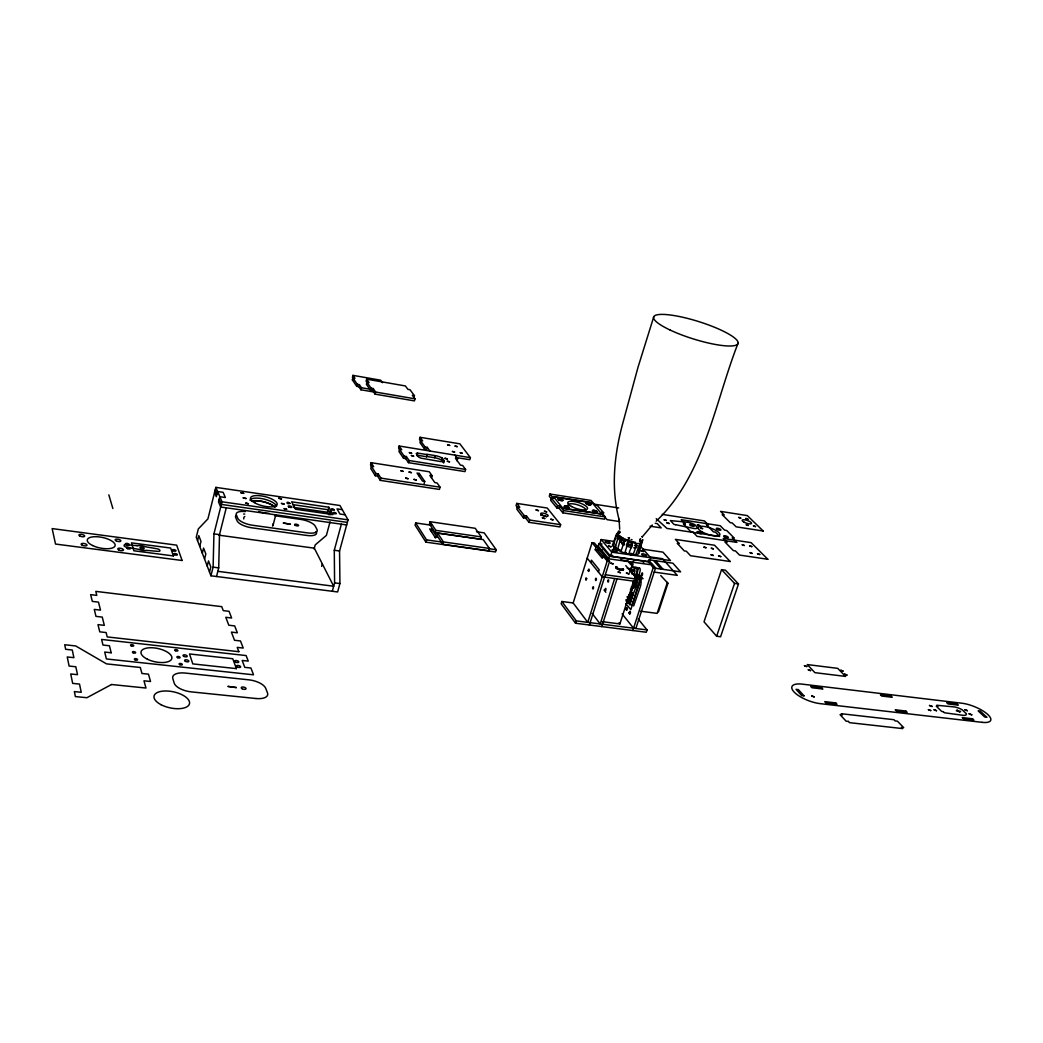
<?xml version="1.0" encoding="UTF-8"?>
<svg xmlns="http://www.w3.org/2000/svg" width="1043" height="1043" viewBox="0 0 1043 1043"><rect width="100%" height="100%" fill="white"/><g stroke="black" fill="none" stroke-linecap="round" stroke-linejoin="round"><path stroke-width="1.5" d="M618.004 537.132A13.468 3.885 17 0 1 617.86 536.936L617.534 535.711L617.964 536.858M630.454 597.078L629.776 596.413M628.668 600.351L628.342 599.634M628.368 541.617L624.809 553.025L627.743 553.846M216.527 576.505L218.717 567.874L219.499 534.616L226.266 507.811M210.921 575.788L213.111 567.144L213.945 533.86L222.003 501.787L215.849 487.368L339.953 505.516L348.049 519.87L339.562 550.991L339.927 583.558L337.632 591.955L210.921 575.788L196.253 537.249L198.326 528.918L207.922 518.879L215.849 487.368M630.272 596.935L630.285 597.795M631.941 595.749L631.563 596.531L632.084 595.357M641.002 541.656L641.002 541.369M631.093 594.197L630.963 593.076M628.199 600.142L627.951 599.751M630.624 599.699L630.441 598.499M628.408 597.078L628.512 597.743M628.082 599.542L628.76 600.273L627.951 599.595M632.723 595.11L632.645 595.279M628.707 596.048L628.968 597.039M628.864 596.257L629.307 596.622M630.533 597.795A2.581 1.147 -82.7 0 1 630.259 597.587L629.789 596.961M629.451 602.45L629.894 601.576L629.294 602.267L628.851 600.22L628.512 601.303C631.002 605.344 629.033 598.147 628.942 601.785M629.672 596.765L629.985 598.056M632.827 554.667C634.6 551.877 638.824 539.44 633.127 542.556M197.544 540.652L198.796 535.646L200.986 541.343L199.734 546.389M202.316 553.168L203.581 548.096L205.836 553.963L204.558 559.061M207.205 566.049L208.509 560.912L210.829 566.949L209.526 572.112M629.437 596.779L632.827 587.796A2.594 1.16 -82.6 0 1 633.323 586.935A5.176 2.308 -82.5 0 0 634.978 581.785A2.594 1.16 -82.4 0 1 635.161 580.56M273.11 525.085L275.743 514.968M382.533 382.69L380.747 380.213L352.977 375.363L352.443 377.37L353.76 379.3M375.011 392.207L360.917 389.782L358.805 386.692L356.732 386.34L352.365 379.913L352.899 377.892L354.959 378.244L352.977 375.363M640.558 542.125A2.464 0.808 -50.8 0 1 640.884 541.956L641.51 542.79L637.703 554.746M635.643 578.787L637.69 571.069A2.594 1.16 -82.3 0 0 637.429 567.887M637.938 579.1L639.998 571.395A2.594 1.16 -82.3 0 0 639.737 568.213M356.732 386.34L357.28 384.306L352.899 377.892M314.099 548.983L315.195 544.928L326.394 535.398L330.07 521.787M358.805 386.692L359.353 384.658L357.28 384.306M328.871 514.734L327.515 512.269L328.871 507.237L291.701 501.826L295.469 509.206L332.926 514.603L328.871 507.237M360.917 389.782L361.465 387.748L359.353 384.658M366.654 379.183L366.106 381.243L371.099 388.179L373.211 388.544L375.676 392.064L414.997 398.83L414.423 400.89L375.102 394.15L372.651 390.63L370.539 390.265L366.393 384.306L366.953 382.246L369.053 382.612L366.654 379.183L405.375 385.949L407.93 389.365L409.99 389.73L414.449 395.675L413.875 397.735M321.648 566.375L322.326 563.898M370.539 390.265L371.099 388.179M372.651 390.63L373.211 388.544M375.102 394.15L375.676 392.064M332.3 591.264L334.594 582.868L334.281 550.274L341.374 524.173M432.076 475.764L429.299 471.775L371.112 462.675L370.513 464.878L375.91 473.509L375.297 475.738L377.592 476.09L380.291 480.367L439.429 489.415L440.055 487.198L437.095 482.948L434.853 482.609L429.859 475.425L432.076 475.764L431.463 477.955M377.592 476.09L378.205 473.861L375.91 473.509M380.291 480.367L380.904 478.124L378.205 473.861M399.156 445.987L398.569 448.099L404.149 456.169L406.34 456.508L409.078 460.524L465.595 469.467L464.982 471.592L408.478 462.675L405.74 458.659L403.55 458.307L398.961 451.528L399.547 449.403L401.724 449.742L399.156 445.987L470.393 457.668L469.793 459.715L455.804 457.473M638.733 553.285L642.827 539.609L642.149 540.391M403.55 458.307L404.149 456.169M405.74 458.659L406.34 456.508M408.478 462.675L409.078 460.524M470.393 457.668L459.859 443.823L420.055 437.304L419.482 439.351L425.14 447.004L427.239 447.343L429.977 451.15M416.731 455.152L417.33 453.027L427.2 454.605L426.6 456.73L416.731 455.152L417.252 455.895L417.33 453.027M427.239 447.343L426.652 449.416L424.553 449.077L425.14 447.004M640.585 538.631L639.698 541.395M418.647 475.608L419.26 473.418L417.031 473.066L422.48 481.058L424.736 481.41L424.11 483.613M426.6 456.73L426.978 454.292L435.244 455.622A7.236 2.216 15.8 0 1 442.31 458.112L444.253 460.784L443.757 462.518M636.152 543.69L638.811 543.455M431.867 525.294L415.701 522.947L415.062 525.177L425.896 542.138L495.542 551.956L496.207 549.739L484.2 532.869L476.455 531.747M426.378 456.417L434.644 457.734L435.244 455.622M443.653 462.909L441.711 460.224L442.31 458.112M430.12 521.722L429.468 524.016L435.153 532.673L480.64 539.192L481.305 536.91L475.23 528.293L430.12 521.722L435.818 530.365L481.305 536.91M425.896 542.138L426.548 539.883L415.701 522.947M431.32 531.487L431.958 529.27L429.664 528.944L435.609 538.071M435.153 532.673L435.818 530.365M456.977 460.81L457.59 458.711L454.787 454.944M437.591 533.064L436.926 535.385L442.754 544.277L488.763 550.756L489.441 548.449L483.209 539.596L437.591 533.064L443.431 541.93L489.441 548.449M442.754 544.277L443.431 541.93M630.898 599.529L630.924 598.395M632.045 574.08L632.984 569.478L631.536 573.011M516.741 503.391L519.753 507.263L517.484 506.924L516.806 509.18L523.469 517.823L525.75 518.162L528.97 522.334L559.948 526.937L560.652 524.681L547.223 508.032L516.741 503.391L516.063 505.633L517.576 507.576M523.469 517.823L524.16 515.555L517.484 506.924M525.75 518.162L526.441 515.894L524.16 515.555M528.97 522.334L529.661 520.053L526.441 515.894M618.199 533.455L619.998 532.36M602.919 514.994L603.61 512.765L597.013 505.151L594.823 504.812L591.029 500.431L549.961 494.03L549.283 496.272L551.982 499.571M549.961 494.03L553.572 498.424L551.343 498.085L550.665 500.327L556.91 507.967L559.165 508.306L562.881 512.843L604.614 519.179L605.318 516.937L601.407 512.426L600.716 514.655M553.598 496.755L592.15 502.752L553.598 496.755L562.894 508.28L601.941 514.069L562.894 508.28M556.91 507.967L557.601 505.699L551.343 498.085M559.165 508.306L559.856 506.051L557.601 505.699M562.881 512.843L563.572 510.562L559.856 506.051M573.168 602.971L592.059 542.66L595.97 547.406L595.24 549.752L602.28 558.318L603.023 555.945L607.209 561.004L587.77 622.358L573.168 602.971L561.864 601.485L561.147 603.78L575.54 623.232L646.282 632.241L647.025 629.933L638.264 619.086M590.69 562.503L591.433 560.169L599.203 569.778L598.46 572.138M598.93 543.586L598.147 546.037L608.682 558.735L609.477 556.245L598.93 543.586L602.033 544.029M603.623 557.431L597.574 550.091L598.317 547.744L595.97 547.406M612.776 541.252L601.172 539.544L599.947 543.455L610.52 556.128L649.398 561.721L650.663 557.796L640.702 546.441M575.54 623.232L576.284 620.898L561.864 601.485M653.726 316.889L638.016 367.253L622.788 423.249C614.249 454.735 610.742 487.876 619.112 519.74M612.593 544.824L616.609 533.833C619.412 530.652 610.663 546.519 614.835 548.11L618.538 536.65L619.555 536.128L620.754 537.21A1.877 1.356 84.6 0 1 620.937 537.627L617.443 549.791L618.382 550.326M617.339 533.729L618.473 531.239A2.425 1.082 -71.3 0 1 618.877 530.939L619.842 531.382L619.464 533.182M610.52 556.128L611.772 552.164L601.172 539.544M589.386 624.992L609.568 561.343L594.38 542.999L592.059 542.66M624.548 553.025L620.924 551.578L624.796 540.013M614.653 578.578L600.194 623.949L592.163 613.453M628.799 539.7L629.424 537.732M601.785 626.582L617 578.904M632.619 554.68C622.163 556.441 640.519 539.596 627.325 541.617M738.105 343.134C714.742 402.715 704.56 475.152 656.203 521.187M629.633 572.294L630.467 569.674A5.189 2.308 -82.3 0 1 633.831 567.223A5.189 2.308 -82.3 0 1 634.183 574.08L633.766 575.397M630.611 570.182L633.596 560.886M640.832 544.459L641.784 541.526M629.477 596.779L629.098 597.665M630.311 597.808L629.946 598.682M632.84 554.667L635.748 554.628L640.571 542.086M601.863 621.615L619.881 623.936L633.909 580.364M627.43 598.226A5.176 2.295 -82.6 0 0 629.75 595.331L634.379 580.964M635.226 578.344L636.491 574.406A5.189 2.308 -82.3 0 0 636.595 568.37A5.189 2.308 -82.3 0 0 633.883 567.809M630.976 594.601L630.207 594.888L630.872 592.972M631.263 595.123C630.194 596.831 632.371 593.324 631.224 595.123M631.302 598.082L630.859 597.131L630.624 598.421M625.8 565.606L637.247 579.191L636.491 581.538L602.215 576.792L587.196 558.174M630.689 600.924L631.732 597.678M626.204 599.751L629.855 603.884L632.619 595.214M637.716 575.254L637.951 575.567A8.461 3.768 -82.5 0 1 637.104 589.191L632.019 604.914L629.803 604.614L633.049 594.575L630.885 591.955A1.721 0.769 -82.6 0 0 630.48 589.491M633.049 594.575L635.265 588.943A8.461 3.768 -82.5 0 0 635.604 574.706M633.649 605.944L640.506 586.218A8.135 3.637 -82.5 0 0 640.728 578.409L637.821 574.98M632.801 630.52L653.244 567.561L648.85 562.516L651.145 562.842L655.552 567.887L635.852 628.512M667.155 582.359L667.937 583.311L658.459 611.915M721.56 569.647L704.025 621.824L716.632 636.243L720.583 636.751L738.496 583.963L725.472 570.208L721.56 569.647L734.533 583.389L738.496 583.963M716.632 636.243L734.533 583.389M632.514 569.96L633.948 570.156M613.154 544.746L613.792 543.885M632.058 596.101L633.284 592.919M629.268 596.622L629.464 595.801M630.102 597.639L630.259 596.818M631.015 598.552L630.911 597.561M660.754 575.54L667.937 583.311M629.138 597.665L628.473 597.73M640.571 611.211L657.142 613.375L667.351 582.581M642.488 536.61L652.266 525.007M612.424 544.915L612.515 545.593M629.112 597.026L629.242 596.948A1.63 0.717 -82.7 0 1 628.968 597.509M613.858 548.057L615.8 547.34M613.949 547.771L615.891 547.197M614.014 547.94L615.044 547.51M639.476 552.803L638.642 551.46M625.07 539.818L625.917 539.609A2.49 2.203 38.5 0 1 626.647 539.713L628.316 541.252M329.627 513.782L330.044 514.76M330.305 511.266L330.879 512.309M630.454 600.077L630.063 599.386M629.711 598.995L629.294 597.887L629.477 598.591M628.733 597.678L628.46 596.87M637.495 545.724L635.63 545.867M637.495 554.798L635.8 554.628M636.869 547.679L634.796 547.823M637.547 545.541L635.474 545.698M615.174 547.588L615.957 547.471M636.1 543.729L634.574 543.677M633.714 547.797L633.935 547.81A13.585 4.511 16 0 0 634.574 547.823M632.214 545.672L627.99 545.085M956.288 710.844L960.642 711.365M576.284 620.898L647.025 629.933M213.111 567.144L218.717 567.874M334.594 582.868L339.927 583.558M217.844 571.329L333.682 586.231L314.321 548.175L218.808 535.163M628.46 599.738L628.173 600.885L628.473 599.934M628.603 601.237L629.62 602.385M629.398 601.524L628.799 600.755L629.385 601.655M213.945 533.86L219.499 534.616M334.281 550.274L339.562 550.991M630.885 591.955L633.427 594.627M628.46 595.162L629.75 595.331M640.728 578.409L643.023 578.735L640.102 575.306M605.318 574.745L637.247 579.191M426.548 539.883L443.001 542.217M488.333 548.618L496.207 549.739M627.234 568.266L631.797 568.917M654.13 572.072L677.285 575.358L662.474 558.696L650.428 556.949M630.467 569.674L632.332 569.934M633.14 570.69L634.718 570.912M634.183 574.08L636.491 574.406M632.527 545.489L632.032 545.411M605.944 558.422L649.463 564.563L650.258 562.099L609.477 556.245M347.358 522.4L221.351 504.408L219.173 499.31M607.209 561.004L609.568 561.343M653.244 567.561L655.552 567.887M434.814 536.819L437.108 537.145L431.958 529.27M654.835 568.187L680.636 571.864L672.878 563.207L648.876 559.752M346.667 524.929L220.686 507.015L218.522 501.905L219.825 496.703L225.379 497.511L223.137 492.335L217.622 491.527L216.331 496.703L214.532 492.439M274.817 515.724L300.593 519.388A12.725 4.511 14.3 0 1 315.247 526.167L316.955 529.427A12.777 4.537 14.3 0 1 307.476 532.895L252.589 525.255A12.959 4.628 13.7 0 1 237.791 518.306L236.357 515.033A12.92 4.602 13.7 0 1 245.379 511.565M602.254 549.974L599.334 549.544L607.248 559.113M595.24 549.752L597.574 550.091M611.772 552.164L670.519 560.586L662.957 552.138L642.371 549.126M293.474 507.354L327.515 512.269M345.194 514.812L339.927 514.043L337.045 508.893L342.287 509.662M603.023 555.945L605.383 556.284M222.003 501.787L348.049 519.87M292.588 504.59L328.193 509.753L330.892 514.681M529.661 520.053L560.652 524.681M601.407 512.426L603.61 512.765M655.213 523.286L657.259 523.599L661.21 527.888L650.076 526.207M563.572 510.562L605.318 516.937M619.855 521.604L607.13 519.675L603.402 515.372M662.253 514.382L704.442 520.926L708.366 524.942L706.385 524.642L713.425 531.852L715.42 532.165L719.592 536.441L666.999 528.436L656.216 518.671M593.61 504.069L618.682 507.954M380.904 478.124L440.055 487.198M417.852 453.77L416.222 453.509L418.751 457.147L420.916 458.151L439.963 461.475A7.288 2.229 15.8 0 0 444.253 460.784M627.586 542.295L632.671 543.455M457.59 458.711L455.465 458.359L460.484 465.126L462.623 465.465L465.595 469.467M631.536 545.333L626.452 544.094M352.365 379.913L354.411 380.265M414.449 395.675L412.376 395.31L414.997 398.83M361.465 387.748L370.865 389.365M628.929 554.107L627.769 553.859M627.599 545.007L626.439 544.746M631.615 547.536L627.886 546.519A11.669 3.729 20.3 0 1 626.752 546.141L626.387 545.984M633.284 542.086L627.417 540.274M632.071 539.766L631.145 539.544M627.977 544.55L626.96 544.25M628.603 542.582L627.325 542.217M617.352 549.765L614.849 548.266M625.448 541.095L620.885 539.244L622.032 539.883M624.183 544.12L622.084 543.403M628.903 537.94L628.16 537.693L629.151 538.019M625.096 541.434L621.38 539.739M624.236 543.312L621.98 542.321M620.924 551.578L618.395 550.339M624.183 545.072L621.876 543.898M625.604 539.479L623.897 538.631A12.177 4.055 20 0 1 622.919 538.097M621.354 542.008L620.207 541.382L622.189 542.425M622.071 537.601L622.958 538.097M613.193 546.089L612.606 545.685M621.876 537.497L618.734 535.098A13.481 3.872 17 0 1 618.525 534.811L618.16 533.912M621.198 539.635L620.311 539.101M618.994 538.149L618.121 537.054M619.047 537.966L618.199 537.158M957.083 709.788L959.847 712.434M617.912 539.687L617.065 538.605M641.732 536.558L642.358 537.236M639.894 539.309L640.441 540A13.481 4.628 18.8 0 1 640.65 540.326L640.858 540.769M663.1 569.322L656.282 561.564L654.209 561.264L661.027 569.022M648.277 560.443L649.398 561.721M592.15 502.752L601.889 514.251M630.194 561.708L633.036 565.045L630.924 564.745L629.033 562.516M637.977 575.619L640.676 579.165L630.806 609.634L625.878 603.78M630.663 592.111L632.593 594.627M630.754 592.437L632.553 594.627M629.829 594.927L631.81 597.6L629.75 595.084M627.299 596.765L630.611 601.303L627.234 596.935M626.752 600.168L629.659 603.741M626.126 600.09L629.803 604.614M604.053 590.051L605.84 592.294M622.149 613.897L633.544 628.212M618.968 622.762L619.881 623.936M629.437 598.591L629.842 598.539A1.63 0.73 -82.7 0 0 630.037 597.965L629.62 597.9M420.055 437.304L422.624 440.889L420.538 440.55L419.964 442.61L424.553 449.077M419.26 473.418L424.736 481.41M629.464 595.331L629.594 596.257A2.581 1.147 -82.7 0 1 627.977 597.274M371.112 462.675L373.655 466.664L371.373 466.312L370.773 468.529L375.297 475.738M316.068 531.526L316.277 531.943A12.764 4.563 14.3 0 1 306.798 535.437L251.924 527.823A12.959 4.654 13.7 0 1 237.126 520.874L235.705 517.602A12.907 4.615 13.7 0 1 236.513 515.086M215.197 489.936L216.97 494.121M108.824 494.851L112.866 508.528M619.06 519.231L619.685 529.205M540.756 515.372A3.885 1.239 17 0 1 546.519 516.872M622.384 568.917A2.96 0.978 17.9 0 1 619.333 569.243A2.96 0.978 17.9 0 1 616.908 567.183M623.192 568.904A4.081 1.356 17.9 0 1 619.359 569.752A4.081 1.356 17.9 0 1 616.1 566.753M623.258 568.813A4.12 1.369 17.9 0 1 619.32 569.661A4.12 1.369 17.9 0 1 616.152 566.623M633.049 582.489A2.594 1.147 -82.5 0 1 632.632 584.015M634.001 580.586A4.615 2.047 -82.5 0 1 631.497 586.961M634.47 580.651A4.615 2.06 -82.5 0 1 633.662 585.358A4.615 2.06 -82.5 0 1 631.471 586.935M634.926 580.364A5.619 2.49 -82.5 0 1 633.975 585.892A5.619 2.49 -82.5 0 1 631.419 587.952M634.77 577.274A5.606 2.503 -82.5 0 1 635.461 584.993A5.606 2.503 -82.5 0 1 631.563 587.222M630.559 589.634A1.721 0.769 -82.6 0 1 631.341 590.116A1.721 0.769 -82.6 0 1 631.263 592.007M626.308 601.224A4.302 1.903 -82.7 0 0 628.642 602.776L630.48 603.01A4.302 1.917 -82.7 0 1 628.355 602.28M568.148 505.386A9.283 2.868 17.3 0 1 577.235 504.708A9.283 2.868 17.3 0 1 585.866 510.457M628.381 561.056A8.279 2.699 17.9 0 1 620.976 559.569M434.644 457.734A7.236 2.216 15.8 0 1 441.711 460.224M643.831 562.712A2.621 0.847 18.1 0 1 643.231 562.698M622.488 568.957A2.96 0.978 17.9 0 1 619.125 568.878A2.96 0.978 17.9 0 1 616.934 566.975M614.757 549.087A10.586 3.429 17.9 0 1 615.905 548.475M612.671 555.554A2.634 0.86 17.8 0 1 612.202 555.358M635.722 568.487A2.594 1.16 -82.3 0 1 637.247 567.666M633.466 582.476A1.93 0.86 -82.5 0 1 632.566 584.393M637.938 568.996A2.594 1.16 -82.3 0 1 639.542 567.992M636.765 585.058A5.176 2.308 -82.5 0 1 635.617 587.248A2.594 1.16 -82.6 0 0 635.291 587.744M631.51 597.313A2.581 1.147 -82.7 0 1 631.302 597.561M626.621 540.026A11.669 3.846 20.1 0 1 625.526 539.531M620.572 541.356A14.902 4.276 16.9 0 1 620.05 541.056M635.278 545.698A13.598 4.524 16.1 0 1 634.626 545.685M620.598 539.257A14.902 4.537 15.9 0 1 620.077 538.931M631.875 553.546A10.886 3.507 17.9 0 1 629.894 553.351M626.256 552.581A10.886 3.507 17.9 0 1 625.513 552.36M621.211 550.717A10.886 3.507 17.9 0 1 618.277 549.074M615.592 545.932A10.886 3.507 17.9 0 1 615.67 545.424M243.619 514.003A12.907 4.615 13.7 0 1 244.727 514.095M273.044 523.886A15.123 5.398 13.8 0 1 272.497 526.115M243.775 518.984A15.123 5.398 13.8 0 1 244.792 516.481M269.003 513.286A15.15 5.306 13.8 0 1 258.69 511.539M251.298 500.979A15.15 5.306 13.8 0 1 274.726 506.833M249.942 500.158A13.742 4.785 13.9 0 1 263.879 499.049A13.742 4.785 13.9 0 1 276.525 506.403M251.767 501.109A13.728 4.798 13.9 0 1 264.335 501.879A13.728 4.798 13.9 0 1 275 507.289M610.963 546.78L608.46 546.05L610.963 546.78M626.113 609.086C626.726 612.163 628.59 605.905 626.491 610.207C625.383 607.574 628.655 606.348 626.113 609.008M629.164 612.893C629.907 616.191 631.432 609.047 629.803 614.001C628.016 612.15 631.732 609.529 629.164 612.893M713.321 555.476L711.078 554.798L713.321 555.476M713.373 548.827L711.157 548.162L713.347 548.931M336.368 513.521C332.235 515.086 332.587 510.196 336.368 513.521M334.321 509.831C330.149 511.357 330.618 506.559 334.321 509.831M705.955 547.718L703.738 547.053L705.955 547.758M702.617 528.645L700.244 527.927L702.604 528.605M641.575 574.406C642.644 578.578 643.049 569.322 641.575 574.406M699.644 525.568L697.285 524.812L699.644 525.607M607.678 581.186C608.812 584.81 609.047 576.688 607.678 581.186M596.44 578.995C595.397 583.884 594.979 575.814 596.44 578.995M604.953 589.777C606.139 593.363 606.322 585.11 604.953 589.777M586.635 578.63C585.605 583.441 585.214 575.488 586.635 578.63M588.187 570.56C589.399 574.067 589.438 565.841 588.187 570.56M592.554 588.096C593.676 591.733 593.962 583.467 592.554 588.096M290.371 524.238L283.188 523.025L290.358 524.199M289.993 503.404C285.925 505.021 285.991 500.079 289.993 503.404M669.202 523.521L666.816 522.804L669.202 523.521M286.669 509.206L283.905 508.58L286.616 509.349M666.321 520.444L663.948 519.714L666.321 520.483M284.074 504.017L281.323 503.378L284.074 504.069M281.506 498.88L278.781 498.254L281.506 498.88M846.942 675.056L844.491 674.182L846.942 675.056M643.44 551.538L640.95 550.847L643.44 551.538M462.192 453.21L460.028 452.636L462.192 453.249M843.031 671.027L840.58 670.219L843.005 671.118M236.331 687.506L227.882 686.398L236.292 687.637M457.212 446.639L455.074 446.052L457.212 446.639M454.592 451.984L452.427 451.463L454.592 451.984M971.789 714.833L969.103 713.803L971.789 714.833M449.52 461.827L447.095 461.175L449.507 461.788M628.942 573.859L626.465 573.063L628.942 573.859M967.369 710.635L964.684 709.631L967.343 710.726M449.676 445.4L447.525 444.826L449.663 445.439M248.39 503.704L245.587 503.065L248.377 503.756M447.408 458.946L444.996 458.294L447.408 458.946M246.005 498.502L243.228 497.863L246.005 498.502M243.658 493.365L240.894 492.726L243.658 493.365M620.416 572.659L617.912 571.903L620.402 572.711M814.205 696.893L811.676 695.942L814.205 696.893M613.088 563.846L610.611 563.09L613.088 563.885M810.554 670.584L808.077 669.723L810.554 670.61M806.76 666.529L804.322 665.63L806.76 666.568M936.523 710.7L933.837 709.631L936.51 710.739M416.34 480.002L414.006 479.376L416.34 480.002M930.747 710.557L928.244 709.618L930.747 710.583M932.207 706.489L929.509 705.485L932.207 706.489M411.385 472.648L409.065 472.036L411.385 472.648M413.628 456.104L411.177 455.452L413.576 456.208M408.048 478.724L405.701 478.085L408.048 478.724M411.633 453.223L409.195 452.571L411.633 453.262M403.159 471.371L400.851 470.719L403.159 471.371M759.721 554.498L757.44 553.742L759.721 554.537M752.159 553.377L749.878 552.607L752.094 553.468M553.025 519.805L550.626 519.166L552.946 519.909M751.807 546.597L749.552 545.841L751.794 546.636M755.497 526.559L753.32 525.828L755.497 526.585M544.746 518.554L542.386 517.797L544.746 518.554M546.662 511.878L544.329 511.135L546.649 511.917M744.298 545.476L742.029 544.707L744.285 545.502M748.248 525.424L746.084 524.668L748.235 525.463M747.948 519.218L745.81 518.462L747.948 519.218M538.449 510.64L536.089 509.923L538.449 510.64M740.752 518.084L738.6 517.341L740.739 518.123M720.791 556.623L718.575 555.867L720.791 556.623M111.536 684.508L86.895 697.715L75.383 696.581L74.353 691.587L81.237 692.278L79.503 684.078L72.671 683.387L70.728 673.974L77.508 674.678L75.826 666.764L69.099 666.047L67.234 656.96L73.897 657.664L72.267 650.011L65.657 649.294L64.718 644.743L75.683 645.943L106.516 663.87L140.297 667.481L141.952 673.478L148.471 674.169L150.544 681.496L143.973 680.818L145.981 688.041L111.536 684.508M646.243 556.023L645.708 556.088A2.621 0.847 18.1 0 1 641.719 554.472A2.621 0.847 18.1 0 1 644.509 554.185A2.621 0.847 18.1 0 1 646.243 556.023M605.709 541.265L605.553 541.291A2.607 0.834 17.7 0 0 607.195 543.103A2.607 0.834 17.7 0 0 610.051 542.842A2.607 0.834 17.7 0 0 606.087 541.239L605.709 541.265M137.115 545.685L126.281 544.72A2.92 1.108 12 0 0 124.078 545.567L124.156 545.802A2.92 1.108 12 0 0 127.05 547.314L138.224 549.244A2.92 1.108 12.1 0 1 139.553 549.609A5.815 2.203 12.2 0 0 145.837 550.43A2.907 1.108 12.2 0 1 147.037 550.404L157.819 551.356A2.894 1.095 12.4 0 0 159.931 550.508L159.853 550.274A2.894 1.095 12.4 0 0 156.958 548.761L145.903 546.845A2.894 1.095 12.2 0 1 144.573 546.493A5.815 2.203 12.2 0 0 138.328 545.658A2.894 1.095 12.1 0 1 137.115 545.685M255.952 698.51L191.208 691.861A15.137 6.714 12.5 0 1 174.194 683.113L172.812 678.576A15.071 6.649 12.5 0 1 185.224 673.061L248.873 679.84A14.798 6.506 13.5 0 1 265.717 688.341L267.477 692.839A14.863 6.558 13.5 0 1 255.952 698.51M111.197 652.775L104.704 652.058L106.386 658.954L253.54 674.808L250.92 668.015L244.779 667.351L242.159 660.441L248.26 661.106L246.109 655.565L101.614 639.437L102.983 645.056L109.437 645.773L111.197 652.775M236.409 668.628L192.786 663.896L189.513 653.961L232.745 658.733L236.409 668.628M238.847 651.692L107.22 636.921L106.125 632.553L99.75 631.836L97.99 624.64L104.326 625.357L102.253 617.104L95.969 616.374L94.274 609.399L100.506 610.129L98.498 602.137L92.319 601.394L90.663 594.64L96.803 595.384L95.8 591.381L221.742 606.648L223.254 610.624L229.069 611.315L231.637 618.004L225.783 617.3L228.795 625.213L234.688 625.917L237.348 632.801L231.403 632.11L234.506 640.272L240.49 640.963L243.228 648.068L237.204 647.377L238.847 651.692M848.428 721.43L846.082 721.169L840.084 714.69L842.405 714.95L841.271 713.725L893.981 719.709L895.155 720.922L897.423 721.182L903.694 727.61L901.413 727.362L902.612 728.588L849.576 722.669L848.428 721.43M835.756 702.904L824.791 701.626L826.017 702.956L836.994 704.234L835.756 702.904M905.832 711.039L895.233 709.801L896.524 711.117L907.136 712.343L905.832 711.039M972.532 718.783L962.285 717.584L963.641 718.888L973.888 720.074L972.532 718.783M982.141 722.343L820.202 703.647A20.56 7.288 20.7 0 1 793.958 691.861A20.56 7.288 20.7 0 1 802.315 684.143L962.024 703.243A20.143 6.61 22 0 1 987.943 714.651A20.143 6.61 22 0 1 982.141 722.343M943.315 711.652L941.712 711.469L936.262 706.163L937.866 706.346L936.744 705.264L954.097 706.906A8.292 2.738 21.9 0 1 962.285 709.84L966.379 713.751A8.357 2.764 21.9 0 1 963.432 715.381L944.45 712.76L943.315 711.652M804.01 695.837L801.689 695.564L796.044 689.345L798.364 689.619L804.01 695.837M986.743 717.193L984.618 716.945L978.178 710.87L980.29 711.117L986.743 717.193M821.623 687.741L810.776 686.45L811.962 687.741L822.823 689.032L821.623 687.741M890.931 696.007L880.448 694.768L881.7 696.033L892.195 697.285L890.931 696.007M956.939 703.895L946.783 702.682L948.1 703.947L958.256 705.146L956.939 703.895M845.495 676.412L814.896 672.657L807.295 664.574L837.712 668.354L845.495 676.412M173.386 555.932L133.843 550.769L131.444 542.868L170.661 548.057L173.386 555.932M182.121 560.495L55.527 544.055L52.15 528.592L176.671 545.15L182.121 560.495M730.217 561.525L690.479 555.71L686.32 551.212L684.26 550.9L677.246 543.299L679.306 543.599L675.395 539.374L714.546 545.241L730.217 561.525M767.817 559.27L739.513 555.072L735.458 550.926L733.372 550.613L724.95 541.995L727.023 542.308L723.229 538.436L751.116 542.66L767.817 559.27M736.684 542.36L697.076 536.363L692.735 531.813L690.609 531.487L683.308 523.808L685.42 524.134L681.209 519.701L720.218 525.724L724.585 530.144L726.671 530.47L734.272 538.136L732.186 537.81L736.684 542.36M675.564 524.681L674.052 524.446L670.401 520.574L687.741 522.269A7.158 2.138 18.3 0 1 694.873 524.772L697.624 527.628A7.21 2.164 18.3 0 1 694.182 528.514L675.564 524.681M763.241 531.017L736.11 526.819L732.238 522.973L730.243 522.66L722.212 514.668L724.194 514.981L720.57 511.383L747.31 515.607L763.241 531.017M614.835 551.604L614.04 551.356A2.634 0.847 17.8 0 1 612.632 549.557A2.634 0.847 17.8 0 1 616.843 550.86A2.634 0.847 17.8 0 1 614.835 551.604M702.187 531.943A11.499 3.442 18.5 0 0 719.8 534.916A11.499 3.442 18.5 0 0 704.846 526.559A11.499 3.442 18.5 0 0 702.187 531.943M743.985 522.126A4.954 1.421 18.7 0 0 751.534 523.456A4.954 1.421 18.7 0 0 745.054 519.883A4.954 1.421 18.7 0 0 743.985 522.126M542.073 515.099A3.924 1.252 17 0 0 548.136 515.907A3.924 1.252 17 0 0 542.973 513.117A3.924 1.252 17 0 0 542.073 515.099M717.102 529.336A2.412 0.717 18.6 0 0 720.856 530.053A2.412 0.717 18.6 0 0 717.871 528.293A2.412 0.717 18.6 0 0 717.102 529.336M724.481 536.845A2.425 0.73 18.7 0 0 728.262 537.575A2.425 0.73 18.7 0 0 725.237 535.776A2.425 0.73 18.7 0 0 724.481 536.845M697.871 532.869A2.438 0.73 18.4 0 0 701.548 533.442A2.438 0.73 18.4 0 0 698.302 531.669A2.438 0.73 18.4 0 0 697.871 532.869M690.609 525.529A2.425 0.73 18.3 0 0 694.273 526.089A2.425 0.73 18.3 0 0 691.053 524.355A2.425 0.73 18.3 0 0 690.609 525.529M571.551 506.52A10.339 3.194 17.3 0 0 587.483 508.788A10.339 3.194 17.3 0 0 573.937 501.474A10.339 3.194 17.3 0 0 571.551 506.52M565.137 507.328A2.477 0.769 17.2 0 0 569.022 507.941A2.477 0.769 17.2 0 0 565.867 506.168A2.477 0.769 17.2 0 0 565.137 507.328M558.944 499.871A2.464 0.756 17.1 0 0 562.803 500.471A2.464 0.756 17.1 0 0 559.687 498.723A2.464 0.756 17.1 0 0 558.944 499.871M593.363 511.657A2.464 0.756 17.4 0 0 597.209 512.256A2.464 0.756 17.4 0 0 594.041 510.483A2.464 0.756 17.4 0 0 593.363 511.657M586.974 504.199A2.451 0.743 17.3 0 0 590.781 504.799A2.451 0.743 17.3 0 0 587.652 503.052A2.451 0.743 17.3 0 0 586.974 504.199M565.189 507.146A2.477 0.769 17.2 0 0 569.087 507.745A2.477 0.769 17.2 0 0 565.932 505.985A2.477 0.769 17.2 0 0 565.189 507.146M559.009 499.675A2.464 0.756 17.1 0 0 562.868 500.288A2.464 0.756 17.1 0 0 559.752 498.541A2.464 0.756 17.1 0 0 559.009 499.675M593.428 511.474A2.464 0.756 17.4 0 0 597.261 512.074A2.464 0.756 17.4 0 0 594.093 510.301A2.464 0.756 17.4 0 0 593.428 511.474M587.026 504.017A2.451 0.743 17.3 0 0 590.833 504.616A2.451 0.743 17.3 0 0 587.704 502.869A2.451 0.743 17.3 0 0 587.026 504.017M670.127 330.044A44.197 9.074 17.4 0 0 737.766 343.981A44.197 9.074 17.4 0 0 679.71 316.603A44.197 9.074 17.4 0 0 670.127 330.044M126.216 544.629A1.943 0.73 12 0 0 129.215 544.615A1.943 0.73 12 0 0 126.516 543.39A1.943 0.73 12 0 0 126.216 544.629M127.402 548.579A1.956 0.743 12 0 0 130.401 548.566A1.956 0.743 12 0 0 127.689 547.327A1.956 0.743 12 0 0 127.402 548.579M172.969 550.743A1.917 0.73 12.6 0 0 175.98 550.834A1.917 0.73 12.6 0 0 173.412 549.557A1.917 0.73 12.6 0 0 172.969 550.743M174.337 554.693A1.917 0.73 12.6 0 0 177.362 554.772A1.917 0.73 12.6 0 0 174.781 553.494A1.917 0.73 12.6 0 0 174.337 554.693M80.089 536.167A2.946 1.108 11.4 0 0 84.679 536.167A2.946 1.108 11.4 0 0 80.624 534.316A2.946 1.108 11.4 0 0 80.089 536.167M116.36 540.965A2.907 1.095 11.9 0 0 120.845 540.952A2.907 1.095 11.9 0 0 116.79 539.114A2.907 1.095 11.9 0 0 116.36 540.965M118.98 550.065A2.933 1.121 11.9 0 0 123.517 550.039A2.933 1.121 11.9 0 0 119.41 548.175A2.933 1.121 11.9 0 0 118.98 550.065M82.358 545.293A2.973 1.134 11.4 0 0 86.986 545.267A2.973 1.134 11.4 0 0 82.892 543.39A2.973 1.134 11.4 0 0 82.358 545.293M92.658 545.554A14.211 5.398 11.7 0 0 115.056 545.88A14.211 5.398 11.7 0 0 95.93 536.702A14.211 5.398 11.7 0 0 92.658 545.554M140.805 548.488A2.164 0.821 12.2 0 0 144.182 548.527A2.164 0.821 12.2 0 0 141.235 547.119A2.164 0.821 12.2 0 0 140.805 548.488M295.299 525.346A2.086 0.743 14.2 0 0 298.598 525.607A2.086 0.743 14.2 0 0 295.873 524.173A2.086 0.743 14.2 0 0 295.299 525.346M288.859 506.963A1.89 0.652 14.2 0 0 291.844 507.211A1.89 0.652 14.2 0 0 289.393 505.933A1.89 0.652 14.2 0 0 288.859 506.963M255.47 503.248A13.742 4.772 13.9 0 0 277.06 504.812A13.742 4.772 13.9 0 0 258.925 495.621A13.742 4.772 13.9 0 0 255.47 503.248M183.842 656.373A2.151 0.926 12.5 0 0 187.218 656.347A2.151 0.926 12.5 0 0 184.298 654.835A2.151 0.926 12.5 0 0 183.842 656.373M185.445 661.353A2.164 0.939 12.5 0 0 188.835 661.314A2.164 0.939 12.5 0 0 185.902 659.789A2.164 0.939 12.5 0 0 185.445 661.353M235.34 661.966A2.125 0.913 13.3 0 0 238.756 662.096A2.125 0.913 13.3 0 0 236.057 660.519A2.125 0.913 13.3 0 0 235.34 661.966M237.191 666.92A2.125 0.913 13.3 0 0 240.607 667.051A2.125 0.913 13.3 0 0 237.895 665.46A2.125 0.913 13.3 0 0 237.191 666.92M147.389 659.215A15.775 6.806 12 0 0 171.847 658.485A15.775 6.806 12 0 0 150.062 647.742A15.775 6.806 12 0 0 147.389 659.215M175.341 650.702A1.617 0.691 12.3 0 0 177.871 650.689A1.617 0.691 12.3 0 0 175.706 649.554A1.617 0.691 12.3 0 0 175.341 650.702M179.748 664.639A1.63 0.704 12.4 0 0 182.303 664.6A1.63 0.704 12.4 0 0 180.1 663.452A1.63 0.704 12.4 0 0 179.748 664.639M131.144 645.8A1.63 0.704 11.7 0 0 133.739 645.786A1.63 0.704 11.7 0 0 131.574 644.652A1.63 0.704 11.7 0 0 131.144 645.8M134.964 659.789A1.656 0.717 11.7 0 0 137.585 659.763A1.656 0.717 11.7 0 0 135.381 658.615A1.656 0.717 11.7 0 0 134.964 659.789M133.048 652.749A1.643 0.704 11.7 0 0 135.655 652.722A1.643 0.704 11.7 0 0 133.465 651.588A1.643 0.704 11.7 0 0 133.048 652.749M177.532 657.625A1.617 0.704 12.4 0 0 180.074 657.598A1.617 0.704 12.4 0 0 177.884 656.464A1.617 0.704 12.4 0 0 177.532 657.625M242.093 688.719A2.438 1.069 13.4 0 0 245.992 688.836A2.438 1.069 13.4 0 0 242.876 686.998A2.438 1.069 13.4 0 0 242.093 688.719M161.026 704.69A18.135 8.201 12.1 0 0 189.448 703.882A18.135 8.201 12.1 0 0 164.833 690.987A18.135 8.201 12.1 0 0 161.026 704.69"/></g></svg>
